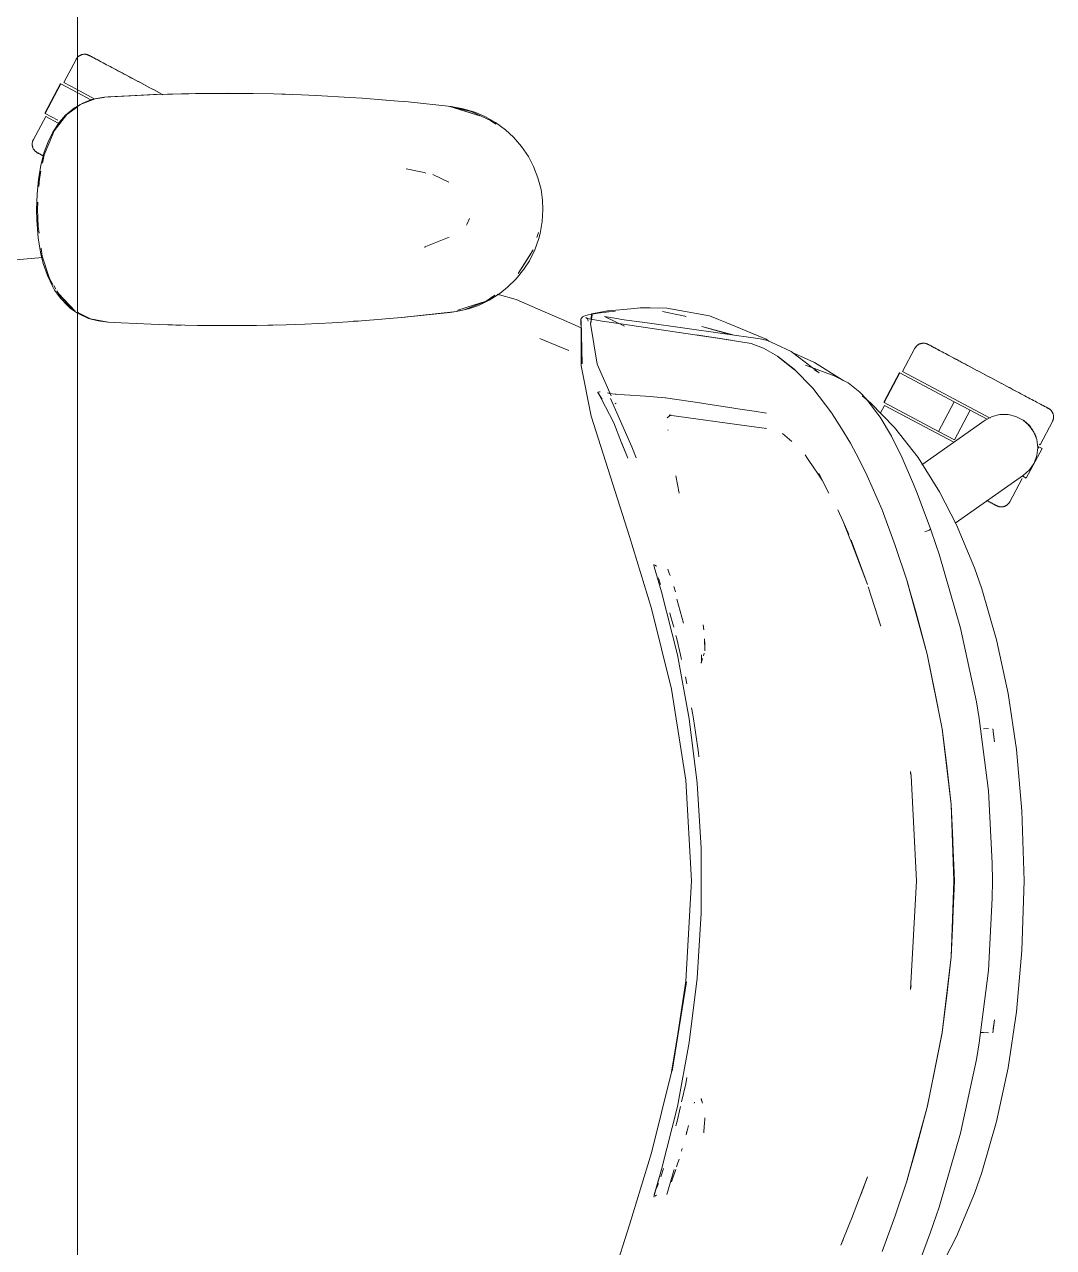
# Model space of a CAD drawing. Header units: millimetres. Extents: x 155927 to 317870, y -36033 to 97293.
# Drawn here: x 228217 to 228647, y 10291 to 10801 of the extents above; entities that cross this region are included whole.
import ezdxf

# ---------------------------------------------------------------- set-up
doc = ezdxf.new("R2010")
doc.units = ezdxf.units.MM
doc.header["$MEASUREMENT"] = 0
doc.layers.add('G-IMPT', color=8, linetype='CONTINUOUS', lineweight=9)
doc.layers.add('I-FURN', color=8, linetype='CONTINUOUS', lineweight=9)

msp = doc.modelspace()

# ---------------------------------------------------------------- linework, layer by layer
at = {"layer": 'G-IMPT'}
for p, q in [((228292.55, 10772.31), (228271.15, 10771.81)), ((228292.55, 10772.31), (228272.36, 10771.85)), ((228282.72, 10772.15), (228301.94, 10772.36)), ((228292.55, 10772.31), (228282.72, 10772.15)), ((228312.73, 10772.27), (228282.72, 10772.15)), ((228290.51, 10772.29), (228288.6, 10772.22)), ((228292.55, 10772.28), (228290.51, 10772.29)), ((228312.73, 10772.27), (228292.55, 10772.31)), ((228312.73, 10772.27), (228301.94, 10772.36)), ((228312.73, 10772.27), (228321.15, 10772.1)), ((228241.55, 10768.3), (228239.33, 10767.04)), ((228240.52, 10767.64), (228239.71, 10767.04)), ((228246.71, 10770.05), (228240.52, 10767.64)), ((228241.55, 10768.3), (228245.19, 10769.7)), ((228246.54, 10770.07), (228245.19, 10769.7)), ((228246.54, 10770.07), (228248.93, 10770.51)), ((228246.71, 10770.05), (228250.56, 10770.63)), ((228250.58, 10770.76), (228248.93, 10770.51)), ((228272.36, 10771.85), (228250.58, 10770.76)), ((228271.15, 10771.81), (228250.58, 10770.76)), ((228250.58, 10770.76), (228252.18, 10770.88)), ((228272.36, 10771.85), (228252.18, 10770.88)), ((228282.72, 10772.15), (228271.15, 10771.81)), ((228271.15, 10771.81), (228272.36, 10771.85)), ((228332.91, 10771.72), (228321.15, 10772.1)), ((228326.09, 10771.97), (228324.59, 10771.98)), ((228328.02, 10771.86), (228326.09, 10771.97)), ((228332.91, 10771.72), (228338.93, 10771.46)), ((228353.07, 10770.65), (228338.93, 10771.46)), ((228358.16, 10770.33), (228353.07, 10770.65)), ((228358.16, 10770.33), (228373.22, 10769.08)), ((228366.35, 10769.67), (228368.02, 10769.51)), ((228373.22, 10769.08), (228377.35, 10768.73)), ((228377.35, 10768.73), (228395.27, 10766.83)), ((228234.89, 10763.47), (228229.68, 10756.68)), ((228231.71, 10760.23), (228234.38, 10763.27)), ((228238.12, 10766.35), (228234.38, 10763.27)), ((228239.31, 10766.74), (228234.89, 10763.47)), ((228239.31, 10767.03), (228238.12, 10766.35)), ((228394.76, 10766.83), (228407.22, 10763)), ((228394.76, 10766.83), (228398.08, 10765.91)), ((228395.27, 10766.83), (228400.32, 10765.93)), ((228403.73, 10764.78), (228395.33, 10766.7)), ((228407.22, 10763), (228398.08, 10765.91)), ((228405.18, 10764.47), (228400.32, 10765.93)), ((228403.73, 10764.78), (228411.8, 10761.05)), ((228409.42, 10762.66), (228405.18, 10764.47)), ((228409.42, 10762.66), (228413.86, 10760.14)), ((228229.05, 10756.18), (228231.71, 10760.23)), ((228413.9, 10759.45), (228411.8, 10761.05)), ((228417.95, 10757.15), (228413.86, 10760.14)), ((228417.95, 10757.15), (228421.38, 10753.98)), ((228225.48, 10747.78), (228227.07, 10752.11)), ((228225.51, 10746.66), (228227.84, 10752.29)), ((228229.05, 10756.18), (228227.07, 10752.11)), ((228229.68, 10756.68), (228227.84, 10752.29)), ((228424.7, 10750.15), (228421.38, 10753.98)), ((228225.48, 10747.78), (228224.06, 10742.3)), ((228427.54, 10745.98), (228424.7, 10750.15)), ((228223.06, 10736.36), (228224.06, 10742.3)), ((228225.51, 10746.66), (228224.8, 10743.2)), ((228427.54, 10745.98), (228429.72, 10741.81)), ((228429.72, 10741.81), (228431.56, 10737.1)), ((228223.47, 10736.7), (228223.27, 10733.5)), ((228224.13, 10739.93), (228223.47, 10736.7)), ((228376.56, 10740.86), (228383.99, 10739.29)), ((228384.76, 10739.08), (228383.99, 10739.29)), ((228394.39, 10735.25), (228387.61, 10738.52)), ((228432.82, 10732.24), (228431.56, 10737.1)), ((228223.06, 10736.36), (228222.49, 10730.21)), ((228432.82, 10732.24), (228433.47, 10727.72)), ((228222.31, 10723.88), (228222.49, 10730.21)), ((228222.87, 10726.98), (228222.68, 10723.88)), ((228433.64, 10723.88), (228433.47, 10727.72)), ((228222.4, 10719.37), (228222.31, 10723.88)), ((228222.91, 10716.71), (228222.68, 10723.88)), ((228433.64, 10723.88), (228433.34, 10718.84)), ((228222.4, 10719.37), (228222.97, 10712.05)), ((228222.91, 10716.71), (228223.31, 10713.93)), ((228402.01, 10717.83), (228401.71, 10717.38)), ((228403.02, 10720.05), (228402.01, 10717.83)), ((228433.34, 10718.84), (228432.46, 10713.89)), ((228224.09, 10705.29), (228222.97, 10712.05)), ((228384.06, 10708.16), (228394.48, 10712.3)), ((228430.19, 10706.98), (228431.9, 10711.76)), ((228431.1, 10712.2), (228431.72, 10714.22)), ((228432.46, 10713.89), (228431.9, 10711.76)), ((228224.18, 10707.74), (228224.64, 10704.45)), ((228384.06, 10708.16), (228384.76, 10708.3)), ((228429.54, 10707.08), (228423.22, 10697.13)), ((228429.54, 10707.08), (228427.38, 10703.4)), ((228430.19, 10706.98), (228427.95, 10702.48)), ((228224.77, 10703.83), (228208.9, 10702.39)), ((228225.07, 10701.37), (228224.09, 10705.29)), ((228224.64, 10704.45), (228227.67, 10695.06)), ((228225.07, 10701.37), (228226.81, 10696.28)), ((228427.38, 10703.4), (228423.22, 10697.13)), ((228427.95, 10702.48), (228425.68, 10698.93)), ((228226.81, 10696.28), (228229.01, 10691.64)), ((228422.49, 10694.95), (228425.68, 10698.93)), ((228227.67, 10695.06), (228229.14, 10692.61)), ((228229.01, 10691.64), (228229.82, 10690.27)), ((228229.42, 10692.14), (228230.28, 10690.7)), ((228418.89, 10691.4), (228415.58, 10688.78)), ((228422.49, 10694.95), (228418.89, 10691.4)), ((228232.26, 10686.81), (228229.82, 10690.27)), ((228230.75, 10689.91), (228232.63, 10686.76)), ((228231.44, 10688.84), (228238.34, 10681.45)), ((228231.44, 10688.84), (228232.72, 10687.37)), ((228235.13, 10683.77), (228232.26, 10686.81)), ((228232.85, 10687.22), (228235.93, 10683.69)), ((228409.93, 10685.66), (228398.08, 10681.84)), ((228411.25, 10686.05), (228406.67, 10683.86)), ((228409.93, 10685.66), (228407.22, 10684.76)), ((228409.93, 10685.66), (228413.51, 10688.08)), ((228411.25, 10686.05), (228415.58, 10688.78)), ((228422.41, 10686.34), (228414.59, 10688.59)), ((228422.41, 10686.34), (228433.54, 10681.48)), ((228234.4, 10685.12), (228238.34, 10681.45)), ((228235.13, 10683.77), (228236.45, 10682.63)), ((228238.34, 10681.45), (228235.93, 10683.69)), ((228239.31, 10680.68), (228236.45, 10682.63)), ((228240.58, 10680.35), (228239.31, 10680.98)), ((228239.67, 10680.43), (228244, 10678.44)), ((228397.58, 10681.26), (228374.62, 10678.8)), ((228374.62, 10678.8), (228394.76, 10680.92)), ((228397.58, 10681.26), (228376.14, 10678.91)), ((228397.58, 10681.26), (228394.76, 10680.92)), ((228397.58, 10681.26), (228402.54, 10682.41)), ((228397.66, 10681.47), (228400.71, 10682.05)), ((228407.22, 10684.76), (228398.08, 10681.84)), ((228400.71, 10682.05), (228408.89, 10685.25)), ((228406.67, 10683.86), (228402.54, 10682.41)), ((228433.54, 10681.48), (228441.37, 10678.06)), ((228455.85, 10680.52), (228452.57, 10679.98)), ((228456.26, 10680.78), (228453.94, 10680.34)), ((228455.85, 10680.52), (228456.47, 10680.6)), ((228456.26, 10680.78), (228460.51, 10681.59)), ((228461.15, 10681.11), (228456.47, 10680.6)), ((228460.98, 10681.63), (228460.51, 10681.59)), ((228470.31, 10682.44), (228460.98, 10681.63)), ((228461.15, 10681.11), (228463.74, 10681.33)), ((228470.31, 10682.44), (228474.27, 10682.78)), ((228474.27, 10682.78), (228478.43, 10682.78)), ((228485.4, 10682.75), (228478.43, 10682.78)), ((228483.54, 10681.34), (228492.84, 10679.3)), ((228485.4, 10682.75), (228503.1, 10679.51)), ((228240.58, 10680.35), (228244.84, 10678.25)), ((228247.95, 10677.38), (228244, 10678.44)), ((228244.84, 10678.25), (228252.18, 10676.88)), ((228251.96, 10676.88), (228247.95, 10677.38)), ((228257.62, 10676.59), (228251.96, 10676.88)), ((228257.62, 10676.59), (228270.18, 10675.98)), ((228273.73, 10675.85), (228270.18, 10675.98)), ((228289.4, 10675.48), (228273.73, 10675.85)), ((228277.13, 10675.8), (228280.45, 10675.65)), ((228282.67, 10675.65), (228280.45, 10675.65)), ((228289.4, 10675.48), (228293.91, 10675.42)), ((228293.91, 10675.42), (228308.62, 10675.43)), ((228314.09, 10675.5), (228308.62, 10675.43)), ((228314.09, 10675.5), (228326.4, 10675.8)), ((228320.87, 10675.64), (228318.79, 10675.64)), ((228322.53, 10675.72), (228320.87, 10675.64)), ((228334.28, 10676.09), (228326.4, 10675.8)), ((228334.28, 10676.09), (228345.59, 10676.63)), ((228354.46, 10677.19), (228345.59, 10676.63)), ((228354.46, 10677.19), (228364.75, 10677.92)), ((228356.5, 10677.33), (228354.6, 10677.24)), ((228356.5, 10677.33), (228357.92, 10677.46)), ((228376.14, 10678.91), (228364.75, 10677.92)), ((228441.37, 10678.06), (228449.54, 10674.49)), ((228449.4, 10678.05), (228449.8, 10678.62)), ((228449.4, 10678.05), (228449.59, 10677.18)), ((228450.02, 10659.48), (228449.43, 10677.93)), ((228449.43, 10677.93), (228449.53, 10677.47)), ((228450.02, 10659.48), (228449.53, 10677.47)), ((228449.58, 10658.6), (228449.53, 10677.47)), ((228449.53, 10677.47), (228449.57, 10677.29)), ((228449.59, 10677.18), (228449.57, 10677.29)), ((228450.17, 10679.11), (228449.8, 10678.62)), ((228450.17, 10679.11), (228450.71, 10679.43)), ((228452.57, 10679.98), (228450.71, 10679.43)), ((228452.06, 10678.39), (228451.56, 10678.79)), ((228452.66, 10678.23), (228451.56, 10678.79)), ((228452.66, 10678.23), (228452.04, 10678.4)), ((228452.04, 10678.4), (228458.31, 10677.29)), ((228452.39, 10677.85), (228452.06, 10678.39)), ((228452.39, 10677.85), (228452.46, 10677.35)), ((228454.18, 10679.92), (228453.49, 10676.34)), ((228456.21, 10659.3), (228453.49, 10676.34)), ((228453.55, 10676.38), (228453.94, 10680.34)), ((228454.18, 10679.92), (228453.55, 10676.38)), ((228466.16, 10676.18), (228458.31, 10677.29)), ((228467.71, 10675.19), (228459.28, 10679.2)), ((228459.28, 10679.2), (228460.14, 10679.05)), ((228460.14, 10679.05), (228465.16, 10678.22)), ((228465.16, 10678.22), (228466.46, 10678.01)), ((228497.03, 10671.62), (228466.16, 10676.18)), ((228477.12, 10676.57), (228466.46, 10678.01)), ((228477.12, 10676.57), (228524.34, 10669.89)), ((228492.84, 10679.3), (228493.42, 10679.14)), ((228503.1, 10679.51), (228506.96, 10677.92)), ((228510.32, 10676.53), (228506.96, 10677.92)), ((228526.77, 10669.73), (228510.32, 10676.53)), ((228497.03, 10671.62), (228512.22, 10669.3)), ((228497.64, 10671.53), (228512.8, 10669.23)), ((228497.64, 10671.53), (228512.22, 10669.3)), ((228499.92, 10675.02), (228511.81, 10671.66)), ((228499.92, 10675.02), (228512.87, 10671.51)), ((228432.31, 10670.06), (228432.58, 10669.95)), ((228444.43, 10665.03), (228432.58, 10669.95)), ((228520.47, 10667.93), (228512.8, 10669.23)), ((228525.26, 10666.18), (228520.47, 10667.93)), ((228524.34, 10669.89), (228527.33, 10669.25)), ((228525.26, 10666.18), (228525.68, 10665.96)), ((228531.52, 10662.67), (228525.68, 10665.96)), ((228527.94, 10668.96), (228526.77, 10669.73)), ((228530.7, 10667.68), (228527.33, 10669.25)), ((228537.27, 10664.61), (228530.7, 10667.68)), ((228538.49, 10657.26), (228531.52, 10662.67)), ((228531.74, 10662.35), (228538.69, 10656.95)), ((228531.74, 10662.35), (228535.12, 10659.76)), ((228548.92, 10655.7), (228537.27, 10664.61)), ((228547.03, 10659.99), (228538.41, 10663.97)), ((228558.48, 10652.87), (228547.03, 10659.99)), ((228453.77, 10637.64), (228449.58, 10658.6)), ((228456.21, 10659.3), (228462.17, 10646.17)), ((228538.69, 10656.95), (228535.12, 10659.76)), ((228538.49, 10657.26), (228546.22, 10649.35)), ((228543.27, 10658.93), (228555.17, 10654.42)), ((228548.92, 10655.7), (228546.97, 10656.81)), ((228557.4, 10653.35), (228555.17, 10654.42)), ((228559.84, 10652.17), (228557.4, 10653.35)), ((228558.48, 10652.87), (228559.25, 10652.36)), ((228559.84, 10652.17), (228560.97, 10651.56)), ((228560.97, 10651.56), (228565.84, 10647.7)), ((228456.57, 10647.49), (228456.53, 10647.32)), ((228456.6, 10647.62), (228456.57, 10647.49)), ((228456.57, 10647.49), (228458.41, 10644.78)), ((228456.57, 10647.49), (228457.92, 10645.03)), ((228457.28, 10647.77), (228456.6, 10647.62)), ((228457.45, 10647.78), (228457.28, 10647.77)), ((228463.2, 10634.92), (228457.92, 10645.03)), ((228460.55, 10647.45), (228461.32, 10647.18)), ((228461.38, 10647.16), (228461.32, 10647.18)), ((228463.84, 10646.87), (228461.38, 10647.16)), ((228470.75, 10624.82), (228461.82, 10644.98)), ((228463.84, 10646.87), (228464.22, 10646.83)), ((228467.62, 10646.58), (228464.22, 10646.83)), ((228467.62, 10646.58), (228476.47, 10645.94)), ((228484.71, 10645.32), (228476.47, 10645.94)), ((228484.79, 10645.31), (228484.71, 10645.32)), ((228484.79, 10645.31), (228500.01, 10643.11)), ((228546.22, 10649.35), (228554.24, 10638.92)), ((228568.73, 10644.67), (228565.84, 10647.7)), ((228566.83, 10646.17), (228570.4, 10643.25)), ((228568.73, 10644.67), (228573.45, 10638.54)), ((228464.2, 10642.81), (228463.77, 10643.08)), ((228500.01, 10643.11), (228501.56, 10642.86)), ((228501.56, 10642.86), (228513.33, 10640.99)), ((228514.99, 10640.73), (228513.33, 10640.99)), ((228521.83, 10639.67), (228514.99, 10640.73)), ((228521.83, 10639.67), (228526.9, 10638.92)), ((228570.4, 10643.25), (228580.36, 10632.96)), ((228469.76, 10587.4), (228453.77, 10637.64)), ((228463.2, 10634.92), (228466.45, 10626.46)), ((228485.45, 10636.94), (228487.01, 10638.18)), ((228486.31, 10638.05), (228486.57, 10638.1)), ((228513.64, 10634.31), (228486.31, 10638.05)), ((228486.8, 10638.14), (228486.57, 10638.1)), ((228554.24, 10638.92), (228554.41, 10638.66)), ((228558.29, 10632.56), (228554.41, 10638.66)), ((228573.45, 10638.54), (228574.31, 10637.25)), ((228579.04, 10629.25), (228574.31, 10637.25)), ((228485.8, 10631.99), (228485.85, 10631.64)), ((228513.64, 10634.31), (228526.99, 10632.53)), ((228526.99, 10632.53), (228526.52, 10632.68)), ((228537.49, 10627.03), (228533.58, 10630.37)), ((228558.29, 10632.56), (228562.06, 10626.34)), ((228590.17, 10620.36), (228580.36, 10632.96)), ((228468.47, 10621.56), (228466.45, 10626.66)), ((228466.45, 10626.66), (228467.85, 10623.12)), ((228466.45, 10626.46), (228468.47, 10621.56)), ((228472.49, 10620.23), (228470.75, 10624.82)), ((228565.63, 10619.54), (228562.06, 10626.34)), ((228583.35, 10620.64), (228579.04, 10629.25)), ((228583.57, 10620.2), (228579.04, 10629.25)), ((228579.04, 10629.25), (228579.35, 10628.65)), ((228583.57, 10620.2), (228579.35, 10628.65)), ((228468.47, 10621.56), (228469.03, 10620.14)), ((228543.77, 10620.4), (228543.01, 10621.5)), ((228547.26, 10615.27), (228543.77, 10620.4)), ((228565.63, 10619.54), (228569.02, 10612.82)), ((228583.35, 10620.64), (228583.57, 10620.2)), ((228583.57, 10620.2), (228588.34, 10609.24)), ((228590.17, 10620.36), (228599.14, 10606.06)), ((228547.65, 10614.69), (228547.26, 10615.27)), ((228550.21, 10610.93), (228547.65, 10614.69)), ((228490.48, 10605.51), (228489.07, 10612.77)), ((228550.21, 10610.93), (228548.71, 10613.71)), ((228552.95, 10605.5), (228548.71, 10613.71)), ((228575.19, 10598.59), (228569.02, 10612.82)), ((228588.34, 10609.24), (228589.82, 10605.56)), ((228589.82, 10605.56), (228595.4, 10590.6)), ((228599.14, 10606.06), (228606.23, 10592.29)), ((228556.77, 10598.56), (228558.96, 10593.71)), ((228558.96, 10593.71), (228561.27, 10588.27)), ((228558.96, 10593.71), (228561.69, 10586.63)), ((228575.19, 10598.59), (228580.65, 10583.71)), ((228594.13, 10589.82), (228593.07, 10589.39)), ((228593.07, 10589.39), (228593.67, 10589.62)), ((228594.13, 10589.82), (228593.67, 10589.62)), ((228594.13, 10589.82), (228594.96, 10590.2)), ((228594.13, 10589.82), (228594.77, 10590.1)), ((228594.77, 10590.1), (228594.96, 10590.2)), ((228595.36, 10590.47), (228594.96, 10590.2)), ((228594.96, 10590.2), (228595.35, 10590.42)), ((228595.36, 10590.47), (228595.35, 10590.42)), ((228595.4, 10590.6), (228595.36, 10590.47)), ((228595.36, 10590.47), (228595.36, 10590.6)), ((228595.36, 10590.6), (228597.76, 10583.67)), ((228613.75, 10574.31), (228606.23, 10592.29)), ((228469.76, 10587.4), (228478.94, 10557.42)), ((228562.35, 10584.9), (228561.69, 10586.63)), ((228569.06, 10567.46), (228562.24, 10585.86)), ((228569.06, 10567.46), (228562.35, 10584.9)), ((228585.66, 10568.8), (228580.65, 10583.71)), ((228598.96, 10580.06), (228597.76, 10583.67)), ((228607.9, 10549.23), (228598.96, 10580.06)), ((228479.99, 10575.83), (228479.9, 10575.6)), ((228479.9, 10575.6), (228479.96, 10575.37)), ((228479.96, 10575.37), (228480.03, 10575.08)), ((228480.03, 10575.08), (228480.1, 10574.8)), ((228483.17, 10564.38), (228480.1, 10574.8)), ((228481, 10575.06), (228480.38, 10575.44)), ((228481, 10575.06), (228480.78, 10575.21)), ((228486.3, 10572.13), (228485.69, 10573.79)), ((228616.82, 10565.58), (228613.75, 10574.31)), ((228482.01, 10569.58), (228481.77, 10570.23)), ((228482.01, 10569.58), (228482.76, 10567.48)), ((228486.3, 10572.13), (228486.67, 10571.12)), ((228589.39, 10555.54), (228585.62, 10568.71)), ((228594.05, 10538.3), (228585.62, 10568.71)), ((228594.05, 10538.3), (228585.66, 10568.8)), ((228489.72, 10538.06), (228483.17, 10564.38)), ((228489.01, 10564.37), (228488.29, 10566.58)), ((228574.59, 10549.98), (228569.34, 10566.47)), ((228616.82, 10565.58), (228623, 10544.33)), ((228489.46, 10561.28), (228492.26, 10551.27)), ((228487.26, 10523.74), (228478.94, 10557.42)), ((228486.75, 10554.95), (228486.55, 10555.64)), ((228487.87, 10550.95), (228486.75, 10554.95)), ((228574.59, 10549.98), (228573.52, 10553.42)), ((228589.39, 10555.54), (228594.05, 10538.3)), ((228487.87, 10550.95), (228488.19, 10549.81)), ((228488.19, 10549.81), (228488.23, 10549.63)), ((228500.75, 10548.56), (228500.53, 10550.65)), ((228607.9, 10549.23), (228614.57, 10518.45)), ((228489.49, 10544.79), (228489.15, 10546.09)), ((228489.49, 10544.79), (228491.04, 10538.04)), ((228501.15, 10539.71), (228501.06, 10544.76)), ((228501.06, 10544.76), (228501.14, 10542.49)), ((228623, 10544.33), (228627.81, 10521.97)), ((228489.72, 10538.06), (228494.65, 10511.39)), ((228491.5, 10536.07), (228491.04, 10538.04)), ((228499.82, 10535.7), (228499.86, 10538.01)), ((228499.87, 10537.86), (228499.86, 10538.01)), ((228500.61, 10537.71), (228500.9, 10538.76)), ((228501.15, 10539.71), (228501.14, 10542.49)), ((228594.05, 10538.3), (228600.22, 10507.17)), ((228594.05, 10538.3), (228597.12, 10523.28)), ((228594.05, 10538.3), (228600.22, 10507.25)), ((228499.61, 10534.65), (228500.29, 10536.6)), ((228499.82, 10535.7), (228499.61, 10534.65)), ((228493.7, 10526.02), (228493.16, 10528.84)), ((228487.26, 10523.74), (228493.25, 10485.83)), ((228600.22, 10507.17), (228597.12, 10523.28)), ((228615.75, 10511.52), (228614.57, 10518.45)), ((228627.81, 10521.97), (228631.3, 10498.55)), ((228495.62, 10515.92), (228496.18, 10513.01)), ((228496.42, 10511.39), (228496.18, 10513.01)), ((228494.65, 10511.39), (228497.95, 10484.47)), ((228497.28, 10505.76), (228496.42, 10511.39)), ((228604.04, 10475.66), (228600.22, 10507.25)), ((228604, 10475.62), (228600.22, 10507.17)), ((228600.22, 10507.17), (228602.16, 10491.69)), ((228619.57, 10481.36), (228615.75, 10511.52)), ((228617.55, 10507.21), (228619.64, 10507.29)), ((228619.64, 10507.29), (228619.53, 10507.28)), ((228621.4, 10507.26), (228622.05, 10501.84)), ((228497.28, 10505.76), (228498.57, 10497.24)), ((228498.57, 10497.24), (228498.75, 10495.58)), ((228631.3, 10498.55), (228633.57, 10472.98)), ((228604, 10475.62), (228602.16, 10491.69)), ((228587, 10489.12), (228587.04, 10488.87)), ((228587.28, 10487.57), (228587.02, 10489.35)), ((228587.28, 10487.57), (228587.04, 10488.87)), ((228589.6, 10443.84), (228587.28, 10487.57)), ((228589.55, 10443.84), (228587.28, 10487.57)), ((228493.25, 10485.83), (228495.61, 10443.84)), ((228499.6, 10457.4), (228497.95, 10484.47)), ((228621.18, 10451.15), (228619.57, 10481.36)), ((228604.68, 10460.72), (228604, 10475.62)), ((228604, 10475.62), (228605.15, 10443.84)), ((228604.04, 10475.66), (228605.37, 10443.84)), ((228633.57, 10472.98), (228634.41, 10443.84)), ((228499.6, 10457.4), (228499.6, 10430.28)), ((228604.68, 10460.72), (228605.15, 10443.84)), ((228621.18, 10451.15), (228621.28, 10443.84)), ((228493.25, 10401.85), (228495.61, 10443.84)), ((228589.55, 10443.84), (228587.05, 10398.5)), ((228604, 10412.06), (228605.15, 10443.84)), ((228605.37, 10443.84), (228604.04, 10412.02)), ((228604.68, 10426.96), (228605.15, 10443.84)), ((228621.18, 10436.53), (228621.28, 10443.84)), ((228634.41, 10443.84), (228633.57, 10414.7)), ((228621.18, 10436.53), (228619.57, 10406.32)), ((228499.6, 10430.28), (228497.95, 10403.21)), ((228604, 10412.06), (228604.68, 10426.96)), ((228604, 10412.06), (228600.22, 10380.51)), ((228604.04, 10412.02), (228600.22, 10380.43)), ((228602.16, 10395.99), (228604, 10412.06)), ((228633.57, 10414.7), (228631.3, 10389.13)), ((228619.57, 10406.32), (228615.75, 10376.16)), ((228487.26, 10363.94), (228493.52, 10401.68)), ((228493.25, 10401.85), (228487.52, 10364.32)), ((228493.52, 10401.68), (228487.52, 10364.32)), ((228494.65, 10376.29), (228497.95, 10403.21)), ((228587.28, 10400.11), (228587.04, 10398.81)), ((228587.05, 10398.5), (228587.28, 10400.11)), ((228587, 10398.56), (228587.04, 10398.81)), ((228602.16, 10395.99), (228600.22, 10380.51)), ((228621.4, 10380.42), (228622.05, 10385.84)), ((228621.48, 10382.07), (228622.05, 10385.84)), ((228631.3, 10389.13), (228627.81, 10365.71)), ((228600.22, 10380.51), (228594, 10349.27)), ((228594, 10349.27), (228600.22, 10380.43)), ((228600.22, 10380.51), (228597.12, 10364.4)), ((228616.3, 10380.51), (228617.55, 10380.47)), ((228619.64, 10380.39), (228617.55, 10380.47)), ((228619.64, 10380.39), (228619.53, 10380.4)), ((228489.72, 10349.62), (228494.65, 10376.29)), ((228615.75, 10376.16), (228614.57, 10369.23)), ((228614.57, 10369.23), (228607.9, 10338.45)), ((228594.05, 10349.38), (228597.12, 10364.4)), ((228623, 10343.35), (228627.81, 10365.71)), ((228478.94, 10330.26), (228487.26, 10363.94)), ((228493.2, 10359.03), (228491.49, 10351.61)), ((228493.67, 10361.67), (228493.2, 10359.03)), ((228489.72, 10349.62), (228483.17, 10323.3)), ((228491.04, 10349.64), (228489.49, 10342.89)), ((228496.94, 10351.43), (228496.8, 10351.02)), ((228499.61, 10353.03), (228500.29, 10351.08)), ((228499.61, 10353.03), (228499.82, 10351.98)), ((228594.05, 10349.38), (228585.62, 10318.97)), ((228594.05, 10349.38), (228585.66, 10318.88)), ((228589.39, 10332.14), (228594.05, 10349.38)), ((228501.04, 10342.86), (228501.14, 10344.24)), ((228501.14, 10344.94), (228501.14, 10344.24)), ((228489.49, 10342.89), (228489.15, 10341.6)), ((228493.34, 10337.81), (228494.34, 10341.67)), ((228493.34, 10337.81), (228493.73, 10339.33)), ((228500.76, 10339.16), (228500.73, 10338.68)), ((228501.04, 10342.86), (228500.76, 10339.16)), ((228616.82, 10322.1), (228623, 10343.35)), ((228598.96, 10307.62), (228607.9, 10338.45)), ((228478.94, 10330.26), (228469.76, 10300.28)), ((228491.43, 10331.01), (228491.77, 10332.13)), ((228589.39, 10332.14), (228585.62, 10318.97)), ((228483.17, 10323.3), (228479.9, 10312.08)), ((228483.17, 10323.3), (228480.06, 10312.48)), ((228483.17, 10323.3), (228480.11, 10312.77)), ((228483.8, 10323.31), (228483.07, 10321.08)), ((228483.8, 10323.31), (228483.95, 10323.76)), ((228488.37, 10323.31), (228485.33, 10312.88)), ((228488.26, 10321.01), (228489.03, 10323.31)), ((228489.41, 10324.44), (228489.66, 10325.23)), ((228489.66, 10325.23), (228490.44, 10327.72)), ((228482.78, 10320.28), (228483.07, 10321.08)), ((228487.24, 10318.13), (228488, 10320.29)), ((228488.26, 10321.01), (228488, 10320.29)), ((228569.06, 10320.22), (228562.35, 10302.78)), ((228569.06, 10320.22), (228566.34, 10312.79)), ((228580.65, 10303.97), (228585.66, 10318.88)), ((228613.75, 10313.37), (228616.82, 10322.1)), ((228481.45, 10316.56), (228481.05, 10315.49)), ((228481.79, 10317.53), (228481.45, 10316.56)), ((228613.75, 10313.37), (228606.23, 10295.39)), ((228479.9, 10312.08), (228480.04, 10311.84)), ((228480.11, 10312.77), (228480.06, 10312.48)), ((228481, 10312.62), (228480.38, 10312.24)), ((228481, 10312.62), (228480.78, 10312.47)), ((228562.35, 10302.78), (228561.69, 10301.05)), ((228580.65, 10303.97), (228575.19, 10289.09)), ((228595.42, 10297.19), (228597.76, 10304.01)), ((228598.96, 10307.62), (228597.76, 10304.01)), ((228469.76, 10300.28), (228453.77, 10250.04)), ((228561.69, 10301.05), (228557.96, 10291.72)), ((228557.96, 10291.72), (228558.96, 10293.97)), ((228595.42, 10297.19), (228589.82, 10282.12)), ((228606.23, 10295.39), (228599.14, 10281.62))]:
    msp.add_line(p, q, dxfattribs=at)
at = {"layer": 'I-FURN'}
for p, q in [((228239.31, 9386.07), (228239.31, 10986.07)), ((228239.31, 10986.07), (228239.31, 9386.07)), ((228239.41, 10787.42), (228239.52, 10787.53)), ((228239.52, 10787.53), (228239.64, 10787.64)), ((228239.64, 10787.64), (228239.77, 10787.74)), ((228239.77, 10787.74), (228239.89, 10787.84)), ((228239.89, 10787.84), (228240.02, 10787.94)), ((228240.02, 10787.94), (228240.16, 10788.02)), ((228240.16, 10788.02), (228240.3, 10788.11)), ((228240.3, 10788.11), (228240.44, 10788.19)), ((228240.44, 10788.19), (228240.58, 10788.26)), ((228240.58, 10788.26), (228240.73, 10788.32)), ((228240.73, 10788.32), (228240.88, 10788.38)), ((228240.88, 10788.38), (228241.03, 10788.44)), ((228241.03, 10788.44), (228241.18, 10788.49)), ((228241.18, 10788.49), (228241.34, 10788.53)), ((228241.34, 10788.53), (228241.5, 10788.56)), ((228241.5, 10788.56), (228241.66, 10788.59)), ((228241.66, 10788.59), (228241.82, 10788.61)), ((228241.82, 10788.61), (228241.98, 10788.63)), ((228241.98, 10788.63), (228242.14, 10788.64)), ((228242.14, 10788.64), (228242.3, 10788.64)), ((228242.3, 10788.64), (228242.46, 10788.64)), ((228242.46, 10788.64), (228242.62, 10788.63)), ((228242.62, 10788.63), (228242.78, 10788.62)), ((228242.78, 10788.62), (228242.94, 10788.59)), ((228242.94, 10788.59), (228243.1, 10788.57)), ((228243.1, 10788.57), (228243.26, 10788.53)), ((228243.26, 10788.53), (228243.41, 10788.49)), ((228243.41, 10788.49), (228243.57, 10788.44)), ((228243.57, 10788.44), (228243.72, 10788.39)), ((228243.72, 10788.39), (228243.87, 10788.33)), ((228243.87, 10788.33), (228244.01, 10788.26)), ((228244.01, 10788.26), (228244.16, 10788.19)), ((228244.16, 10788.19), (228244.2, 10788.17)), ((228244.2, 10788.17), (228244.22, 10788.16)), ((228244.25, 10788.15), (228244.2, 10788.17)), ((228244.2, 10788.17), (228244.2, 10788.17)), ((228244.22, 10788.16), (228244.28, 10788.13)), ((228244.33, 10788.1), (228244.25, 10788.15)), ((228244.28, 10788.13), (228244.38, 10788.08)), ((228244.45, 10788.04), (228244.33, 10788.1)), ((228244.38, 10788.08), (228244.52, 10788)), ((228244.61, 10787.95), (228244.45, 10788.04)), ((228244.52, 10788), (228244.7, 10787.91)), ((228244.81, 10787.85), (228244.61, 10787.95)), ((228244.7, 10787.91), (228244.92, 10787.79)), ((228245.05, 10787.72), (228244.81, 10787.85)), ((228244.92, 10787.79), (228245.18, 10787.65)), ((228245.33, 10787.57), (228245.05, 10787.72)), ((228245.18, 10787.65), (228245.47, 10787.49)), ((228245.65, 10787.4), (228245.33, 10787.57)), ((228238.75, 10786.51), (228233.6, 10776.82)), ((228238.75, 10786.51), (228238.83, 10786.65)), ((228238.83, 10786.65), (228238.91, 10786.78)), ((228238.91, 10786.78), (228239, 10786.92)), ((228239, 10786.92), (228239.09, 10787.05)), ((228239.09, 10787.05), (228239.19, 10787.18)), ((228239.19, 10787.18), (228239.3, 10787.3)), ((228239.3, 10787.3), (228239.41, 10787.42)), ((228245.47, 10787.49), (228245.81, 10787.32)), ((228246.01, 10787.21), (228245.65, 10787.4)), ((228245.81, 10787.32), (228246.18, 10787.12)), ((228246.4, 10787), (228246.01, 10787.21)), ((228246.18, 10787.12), (228246.59, 10786.9)), ((228246.83, 10786.77), (228246.4, 10787)), ((228246.59, 10786.9), (228247.04, 10786.66)), ((228247.29, 10786.53), (228246.83, 10786.77)), ((228247.04, 10786.66), (228247.52, 10786.41)), ((228247.8, 10786.26), (228247.29, 10786.53)), ((228247.52, 10786.41), (228248.04, 10786.13)), ((228248.33, 10785.98), (228247.8, 10786.26)), ((228248.04, 10786.13), (228248.59, 10785.84)), ((228248.9, 10785.67), (228248.33, 10785.98)), ((228248.59, 10785.84), (228249.17, 10785.53)), ((228249.5, 10785.35), (228248.9, 10785.67)), ((228250.14, 10785.02), (228249.5, 10785.35)), ((228250.8, 10784.66), (228250.14, 10785.02)), ((228251.49, 10784.29), (228250.8, 10784.66)), ((228252.22, 10783.91), (228251.49, 10784.29)), ((228252.97, 10783.51), (228252.22, 10783.91)), ((228253.74, 10783.1), (228252.97, 10783.51)), ((228254.54, 10782.67), (228253.74, 10783.1)), ((228255.37, 10782.23), (228254.54, 10782.67)), ((228254.92, 10782.47), (228255.75, 10782.03)), ((228256.21, 10781.78), (228255.37, 10782.23)), ((228255.75, 10782.03), (228256.61, 10781.57)), ((228257.08, 10781.32), (228256.21, 10781.78)), ((228256.61, 10781.57), (228257.49, 10781.11)), ((228257.97, 10780.85), (228257.08, 10781.32)), ((228257.49, 10781.11), (228258.38, 10780.63)), ((228258.87, 10780.37), (228257.97, 10780.85)), ((228258.38, 10780.63), (228259.3, 10780.14)), ((228259.8, 10779.88), (228258.87, 10780.37)), ((228259.3, 10780.14), (228260.23, 10779.65)), ((228260.73, 10779.38), (228259.8, 10779.88)), ((228260.23, 10779.65), (228261.17, 10779.15)), ((228261.69, 10778.87), (228260.73, 10779.38)), ((228261.17, 10779.15), (228262.13, 10778.64)), ((228262.65, 10778.36), (228261.69, 10778.87)), ((228262.13, 10778.64), (228263.1, 10778.12)), ((228263.62, 10777.84), (228262.65, 10778.36)), ((228263.1, 10778.12), (228264.08, 10777.6)), ((228264.61, 10777.32), (228263.62, 10777.84)), ((228264.08, 10777.6), (228265.06, 10777.08)), ((228265.6, 10776.79), (228264.61, 10777.32)), ((228232.3, 10776.38), (228225.73, 10764.01)), ((228225.9, 10763.92), (228232.47, 10776.29)), ((228232.47, 10776.29), (228239.17, 10772.73)), ((228238.88, 10774.01), (228233.6, 10776.82)), ((228246.26, 10770.09), (228238.88, 10774.01)), ((228239.17, 10772.73), (228244.98, 10769.64)), ((228265.06, 10777.08), (228266.06, 10776.55)), ((228266.6, 10776.26), (228265.6, 10776.79)), ((228266.06, 10776.55), (228267.06, 10776.02)), ((228267.6, 10775.73), (228266.6, 10776.26)), ((228267.06, 10776.02), (228268.06, 10775.49)), ((228268.6, 10775.2), (228267.6, 10775.73)), ((228268.06, 10775.49), (228269.06, 10774.95)), ((228269.61, 10774.66), (228268.6, 10775.2)), ((228269.06, 10774.95), (228270.07, 10774.42)), ((228270.61, 10774.13), (228269.61, 10774.66)), ((228270.07, 10774.42), (228271.07, 10773.88)), ((228271.61, 10773.6), (228270.61, 10774.13)), ((228271.07, 10773.88), (228272.07, 10773.35)), ((228272.61, 10773.06), (228271.61, 10773.6)), ((228272.07, 10773.35), (228273.07, 10772.82)), ((228273.61, 10772.54), (228272.61, 10773.06)), ((228273.07, 10772.82), (228274.06, 10772.29)), ((228274.6, 10772.01), (228273.61, 10772.54)), ((228274.06, 10772.29), (228275.05, 10771.77)), ((228226.09, 10762.69), (228220.94, 10753.01)), ((228231.19, 10761.11), (228225.9, 10763.92)), ((228231.28, 10759.93), (228226.09, 10762.69)), ((228220.51, 10751.75), (228220.54, 10751.91)), ((228220.54, 10751.91), (228220.58, 10752.07)), ((228220.58, 10752.07), (228220.62, 10752.22)), ((228220.62, 10752.22), (228220.67, 10752.38)), ((228220.67, 10752.38), (228220.72, 10752.53)), ((228220.72, 10752.53), (228220.78, 10752.68)), ((228220.78, 10752.68), (228220.84, 10752.82)), ((228220.84, 10752.82), (228220.92, 10752.97)), ((228220.92, 10752.97), (228220.94, 10753.01)), ((228220.46, 10751.11), (228220.47, 10751.27)), ((228220.47, 10750.95), (228220.46, 10751.11)), ((228220.47, 10751.27), (228220.48, 10751.43)), ((228220.48, 10750.79), (228220.47, 10750.95)), ((228220.48, 10751.43), (228220.49, 10751.59)), ((228220.49, 10750.62), (228220.48, 10750.79)), ((228220.49, 10751.59), (228220.51, 10751.75)), ((228220.52, 10750.47), (228220.49, 10750.62)), ((228220.55, 10750.31), (228220.52, 10750.47)), ((228220.58, 10750.15), (228220.55, 10750.31)), ((228220.62, 10749.99), (228220.58, 10750.15)), ((228220.67, 10749.84), (228220.62, 10749.99)), ((228220.73, 10749.69), (228220.67, 10749.84)), ((228220.79, 10749.54), (228220.73, 10749.69)), ((228220.85, 10749.39), (228220.79, 10749.54)), ((228220.92, 10749.25), (228220.85, 10749.39)), ((228221, 10749.11), (228220.92, 10749.25)), ((228221.08, 10748.97), (228221, 10749.11)), ((228221.17, 10748.83), (228221.08, 10748.97)), ((228221.27, 10748.7), (228221.17, 10748.83)), ((228221.37, 10748.57), (228221.27, 10748.7)), ((228221.47, 10748.45), (228221.37, 10748.57)), ((228221.58, 10748.33), (228221.47, 10748.45)), ((228221.69, 10748.22), (228221.58, 10748.33)), ((228221.81, 10748.11), (228221.69, 10748.22)), ((228221.93, 10748), (228221.81, 10748.11)), ((228222.06, 10747.9), (228221.93, 10748)), ((228222.19, 10747.81), (228222.06, 10747.9)), ((228222.32, 10747.72), (228222.19, 10747.81)), ((228222.46, 10747.64), (228222.32, 10747.72)), ((228222.6, 10747.56), (228222.46, 10747.64)), ((228222.61, 10747.55), (228222.6, 10747.56)), ((228222.6, 10747.56), (228222.62, 10747.55)), ((228222.65, 10747.53), (228222.61, 10747.55)), ((228222.62, 10747.55), (228222.68, 10747.51)), ((228222.73, 10747.49), (228222.65, 10747.53)), ((228222.68, 10747.51), (228222.78, 10747.46)), ((228222.85, 10747.42), (228222.73, 10747.49)), ((228222.78, 10747.46), (228222.92, 10747.39)), ((228223.02, 10747.34), (228222.85, 10747.42)), ((228222.92, 10747.39), (228223.1, 10747.29)), ((228223.22, 10747.23), (228223.02, 10747.34)), ((228223.1, 10747.29), (228223.32, 10747.17)), ((228223.46, 10747.1), (228223.22, 10747.23)), ((228223.32, 10747.17), (228223.58, 10747.04)), ((228223.74, 10746.95), (228223.46, 10747.1)), ((228223.58, 10747.04), (228223.88, 10746.88)), ((228224.05, 10746.78), (228223.74, 10746.95)), ((228223.88, 10746.88), (228224.21, 10746.7)), ((228224.41, 10746.6), (228224.05, 10746.78)), ((228224.21, 10746.7), (228224.59, 10746.5)), ((228224.8, 10746.39), (228224.41, 10746.6)), ((228224.59, 10746.5), (228225, 10746.28)), ((228225.23, 10746.16), (228224.8, 10746.39)), ((228588.88, 10665.95), (228583.73, 10656.26)), ((228588.88, 10665.95), (228588.96, 10666.09)), ((228588.96, 10666.09), (228589.04, 10666.23)), ((228589.04, 10666.23), (228589.13, 10666.36)), ((228589.13, 10666.36), (228589.22, 10666.49)), ((228589.22, 10666.49), (228589.32, 10666.62)), ((228589.32, 10666.62), (228589.43, 10666.74)), ((228589.43, 10666.74), (228589.54, 10666.86)), ((228589.54, 10666.86), (228589.65, 10666.97)), ((228589.65, 10666.97), (228589.77, 10667.08)), ((228589.77, 10667.08), (228589.9, 10667.18)), ((228589.9, 10667.18), (228590.02, 10667.28)), ((228590.02, 10667.28), (228590.15, 10667.38)), ((228590.15, 10667.38), (228590.29, 10667.47)), ((228590.29, 10667.47), (228590.43, 10667.55)), ((228590.43, 10667.55), (228590.57, 10667.63)), ((228590.57, 10667.63), (228590.71, 10667.7)), ((228590.71, 10667.7), (228590.86, 10667.76)), ((228590.86, 10667.76), (228591.01, 10667.82)), ((228591.01, 10667.82), (228591.16, 10667.88)), ((228591.16, 10667.88), (228591.31, 10667.93)), ((228591.31, 10667.93), (228591.47, 10667.97)), ((228591.47, 10667.97), (228591.63, 10668)), ((228591.63, 10668), (228591.79, 10668.03)), ((228591.79, 10668.03), (228591.95, 10668.06)), ((228591.95, 10668.06), (228592.11, 10668.07)), ((228592.11, 10668.07), (228592.27, 10668.08)), ((228592.27, 10668.08), (228592.43, 10668.09)), ((228592.43, 10668.09), (228592.59, 10668.08)), ((228592.59, 10668.08), (228592.75, 10668.07)), ((228592.75, 10668.07), (228592.91, 10668.06)), ((228592.91, 10668.06), (228593.07, 10668.04)), ((228593.07, 10668.04), (228593.23, 10668.01)), ((228593.23, 10668.01), (228593.39, 10667.97)), ((228593.39, 10667.97), (228593.54, 10667.93)), ((228593.54, 10667.93), (228593.7, 10667.88)), ((228593.7, 10667.88), (228593.85, 10667.83)), ((228593.85, 10667.83), (228594, 10667.77)), ((228594, 10667.77), (228594.14, 10667.7)), ((228594.14, 10667.7), (228594.29, 10667.63)), ((228594.29, 10667.63), (228594.33, 10667.61)), ((228594.33, 10667.61), (228594.35, 10667.6)), ((228594.38, 10667.59), (228594.33, 10667.61)), ((228594.33, 10667.61), (228594.33, 10667.61)), ((228594.35, 10667.6), (228594.41, 10667.57)), ((228594.46, 10667.54), (228594.38, 10667.59)), ((228594.41, 10667.57), (228594.51, 10667.52)), ((228594.58, 10667.48), (228594.46, 10667.54)), ((228594.51, 10667.52), (228594.65, 10667.44)), ((228594.74, 10667.39), (228594.58, 10667.48)), ((228594.65, 10667.44), (228594.83, 10667.35)), ((228594.94, 10667.29), (228594.74, 10667.39)), ((228594.83, 10667.35), (228595.05, 10667.23)), ((228595.18, 10667.16), (228594.94, 10667.29)), ((228595.05, 10667.23), (228595.31, 10667.09)), ((228595.46, 10667.01), (228595.18, 10667.16)), ((228595.31, 10667.09), (228595.6, 10666.93)), ((228595.78, 10666.84), (228595.46, 10667.01)), ((228595.6, 10666.93), (228595.94, 10666.76)), ((228596.14, 10666.65), (228595.78, 10666.84)), ((228595.94, 10666.76), (228596.31, 10666.56)), ((228596.53, 10666.44), (228596.14, 10666.65)), ((228596.31, 10666.56), (228596.72, 10666.34)), ((228596.96, 10666.21), (228596.53, 10666.44)), ((228596.72, 10666.34), (228597.17, 10666.1)), ((228597.42, 10665.97), (228596.96, 10666.21)), ((228597.17, 10666.1), (228597.65, 10665.85)), ((228597.93, 10665.7), (228597.42, 10665.97)), ((228597.65, 10665.85), (228598.17, 10665.57)), ((228598.46, 10665.42), (228597.93, 10665.7)), ((228598.17, 10665.57), (228598.72, 10665.28)), ((228599.03, 10665.11), (228598.46, 10665.42)), ((228598.72, 10665.28), (228599.3, 10664.97)), ((228599.63, 10664.79), (228599.03, 10665.11)), ((228600.27, 10664.46), (228599.63, 10664.79)), ((228600.93, 10664.1), (228600.27, 10664.46)), ((228601.62, 10663.73), (228600.93, 10664.1)), ((228602.35, 10663.35), (228601.62, 10663.73)), ((228603.1, 10662.95), (228602.35, 10663.35)), ((228603.87, 10662.54), (228603.1, 10662.95)), ((228604.67, 10662.11), (228603.87, 10662.54)), ((228605.5, 10661.67), (228604.67, 10662.11)), ((228605.05, 10661.91), (228605.88, 10661.47)), ((228606.34, 10661.22), (228605.5, 10661.67)), ((228605.88, 10661.47), (228606.74, 10661.01)), ((228607.21, 10660.76), (228606.34, 10661.22)), ((228606.74, 10661.01), (228607.62, 10660.55)), ((228608.1, 10660.29), (228607.21, 10660.76)), ((228607.62, 10660.55), (228608.51, 10660.07)), ((228609, 10659.81), (228608.1, 10660.29)), ((228608.51, 10660.07), (228609.43, 10659.59)), ((228582.43, 10655.82), (228575.86, 10643.46)), ((228576.03, 10643.36), (228582.6, 10655.73)), ((228582.6, 10655.73), (228605.31, 10643.65)), ((228620.33, 10636.8), (228583.73, 10656.26)), ((228609.93, 10659.32), (228609, 10659.81)), ((228609.43, 10659.59), (228610.36, 10659.09)), ((228610.86, 10658.82), (228609.93, 10659.32)), ((228610.36, 10659.09), (228611.3, 10658.59)), ((228611.82, 10658.31), (228610.86, 10658.82)), ((228611.3, 10658.59), (228612.26, 10658.08)), ((228612.78, 10657.8), (228611.82, 10658.31)), ((228612.26, 10658.08), (228613.23, 10657.56)), ((228613.75, 10657.28), (228612.78, 10657.8)), ((228613.23, 10657.56), (228614.21, 10657.04)), ((228614.74, 10656.76), (228613.75, 10657.28)), ((228614.21, 10657.04), (228615.19, 10656.52)), ((228615.73, 10656.23), (228614.74, 10656.76)), ((228615.19, 10656.52), (228616.19, 10655.99)), ((228616.73, 10655.7), (228615.73, 10656.23)), ((228616.19, 10655.99), (228617.19, 10655.46)), ((228617.73, 10655.17), (228616.73, 10655.7)), ((228617.19, 10655.46), (228618.19, 10654.93)), ((228618.73, 10654.64), (228617.73, 10655.17)), ((228618.19, 10654.93), (228619.19, 10654.39)), ((228619.74, 10654.1), (228618.73, 10654.64)), ((228619.19, 10654.39), (228620.2, 10653.86)), ((228620.74, 10653.57), (228619.74, 10654.1)), ((228620.2, 10653.86), (228621.2, 10653.32)), ((228621.74, 10653.04), (228620.74, 10653.57)), ((228621.2, 10653.32), (228622.2, 10652.79)), ((228622.74, 10652.5), (228621.74, 10653.04)), ((228622.2, 10652.79), (228623.2, 10652.26)), ((228623.74, 10651.98), (228622.74, 10652.5)), ((228623.2, 10652.26), (228624.19, 10651.73)), ((228624.73, 10651.45), (228623.74, 10651.98)), ((228624.19, 10651.73), (228625.18, 10651.21)), ((228625.7, 10650.93), (228624.73, 10651.45)), ((228625.18, 10651.21), (228626.15, 10650.69)), ((228626.67, 10650.42), (228625.7, 10650.93)), ((228626.15, 10650.69), (228627.11, 10650.18)), ((228627.63, 10649.91), (228626.67, 10650.42)), ((228627.11, 10650.18), (228628.07, 10649.67)), ((228628.57, 10649.4), (228627.63, 10649.91)), ((228628.07, 10649.67), (228629, 10649.18)), ((228629.5, 10648.91), (228628.57, 10649.4)), ((228629, 10649.18), (228629.93, 10648.69)), ((228630.42, 10648.42), (228629.5, 10648.91)), ((228629.93, 10648.69), (228630.83, 10648.2)), ((228631.31, 10647.95), (228630.42, 10648.42)), ((228632.19, 10647.48), (228631.31, 10647.95)), ((228633.05, 10647.03), (228632.19, 10647.48)), ((228633.88, 10646.58), (228633.05, 10647.03)), ((228634.69, 10646.15), (228633.88, 10646.58)), ((228635.48, 10645.73), (228634.69, 10646.15)), ((228636.24, 10645.33), (228635.48, 10645.73)), ((228636.98, 10644.94), (228636.24, 10645.33)), ((228637.69, 10644.56), (228636.98, 10644.94)), ((228576.22, 10642.13), (228574.54, 10638.98)), ((228598.74, 10631.29), (228576.03, 10643.36)), ((228604.91, 10626.88), (228576.22, 10642.13)), ((228598.74, 10631.29), (228605.31, 10643.65)), ((228605.31, 10643.65), (228611.95, 10640.12)), ((228605.38, 10627.76), (228611.95, 10640.12)), ((228611.95, 10640.12), (228619.01, 10636.37)), ((228638.36, 10644.2), (228637.69, 10644.56)), ((228639.01, 10643.85), (228638.36, 10644.2)), ((228639.63, 10643.53), (228639.01, 10643.85)), ((228640.21, 10643.22), (228639.63, 10643.53)), ((228639.9, 10643.38), (228640.47, 10643.08)), ((228640.76, 10642.92), (228640.21, 10643.22)), ((228640.47, 10643.08), (228641.01, 10642.79)), ((228641.28, 10642.65), (228640.76, 10642.92)), ((228641.01, 10642.79), (228641.51, 10642.53)), ((228641.76, 10642.39), (228641.28, 10642.65)), ((228641.51, 10642.53), (228641.97, 10642.28)), ((228642.21, 10642.16), (228641.76, 10642.39)), ((228641.97, 10642.28), (228642.4, 10642.05)), ((228642.62, 10641.94), (228642.21, 10642.16)), ((228642.4, 10642.05), (228642.79, 10641.84)), ((228642.99, 10641.74), (228642.62, 10641.94)), ((228642.79, 10641.84), (228643.15, 10641.65)), ((228643.33, 10641.56), (228642.99, 10641.74)), ((228643.15, 10641.65), (228643.47, 10641.49)), ((228643.62, 10641.4), (228643.33, 10641.56)), ((228643.47, 10641.49), (228643.75, 10641.34)), ((228643.88, 10641.27), (228643.62, 10641.4)), ((228643.75, 10641.34), (228643.99, 10641.21)), ((228644.1, 10641.15), (228643.88, 10641.27)), ((228643.99, 10641.21), (228644.19, 10641.1)), ((228644.28, 10641.05), (228644.1, 10641.15)), ((228644.19, 10641.1), (228644.35, 10641.02)), ((228644.42, 10640.98), (228644.28, 10641.05)), ((228644.35, 10641.02), (228644.47, 10640.95)), ((228644.52, 10640.92), (228644.42, 10640.98)), ((228644.47, 10640.95), (228644.55, 10640.91)), ((228644.58, 10640.89), (228644.52, 10640.92)), ((228644.55, 10640.91), (228644.6, 10640.89)), ((228644.6, 10640.88), (228644.58, 10640.89)), ((228644.6, 10640.89), (228644.6, 10640.88)), ((228644.6, 10640.88), (228644.74, 10640.8)), ((228644.74, 10640.8), (228644.88, 10640.72)), ((228644.88, 10640.72), (228645.01, 10640.63)), ((228645.01, 10640.63), (228645.15, 10640.54)), ((228645.15, 10640.54), (228645.27, 10640.44)), ((228645.27, 10640.44), (228645.39, 10640.33)), ((228645.39, 10640.33), (228645.51, 10640.22)), ((228645.51, 10640.22), (228645.63, 10640.11)), ((228645.63, 10640.11), (228645.73, 10639.99)), ((228645.73, 10639.99), (228645.84, 10639.86)), ((228645.84, 10639.86), (228645.94, 10639.74)), ((228645.94, 10639.74), (228646.03, 10639.61)), ((228646.03, 10639.61), (228646.12, 10639.47)), ((228591.72, 10617.4), (228618.15, 10635.91)), ((228618.15, 10635.91), (228621.12, 10637.49)), ((228621.12, 10637.49), (228624.39, 10638.32)), ((228624.39, 10638.32), (228627.77, 10638.35)), ((228627.77, 10638.35), (228631.05, 10637.56)), ((228631.05, 10637.56), (228634.04, 10636.01)), ((228634.04, 10636.01), (228636.58, 10633.79)), ((228635.75, 10634.65), (228634.33, 10635.81)), ((228638.04, 10631.87), (228635.75, 10634.65)), ((228641.12, 10625.75), (228646.27, 10635.43)), ((228646.12, 10639.47), (228646.2, 10639.33)), ((228646.2, 10639.33), (228646.28, 10639.19)), ((228646.29, 10635.47), (228646.27, 10635.43)), ((228646.28, 10639.19), (228646.35, 10639.05)), ((228646.36, 10635.61), (228646.29, 10635.47)), ((228646.35, 10639.05), (228646.42, 10638.9)), ((228646.43, 10635.76), (228646.36, 10635.61)), ((228646.42, 10638.9), (228646.48, 10638.75)), ((228646.49, 10635.91), (228646.43, 10635.76)), ((228646.48, 10638.75), (228646.53, 10638.6)), ((228646.54, 10636.06), (228646.49, 10635.91)), ((228646.53, 10638.6), (228646.58, 10638.45)), ((228646.59, 10636.22), (228646.54, 10636.06)), ((228646.58, 10638.45), (228646.62, 10638.29)), ((228646.63, 10636.37), (228646.59, 10636.22)), ((228646.62, 10638.29), (228646.66, 10638.13)), ((228646.66, 10636.53), (228646.63, 10636.37)), ((228646.66, 10638.13), (228646.69, 10637.97)), ((228646.69, 10636.69), (228646.66, 10636.53)), ((228646.69, 10637.97), (228646.71, 10637.81)), ((228646.71, 10636.85), (228646.69, 10636.69)), ((228646.71, 10637.81), (228646.73, 10637.65)), ((228646.73, 10637.01), (228646.71, 10636.85)), ((228646.73, 10637.65), (228646.74, 10637.49)), ((228646.74, 10637.17), (228646.73, 10637.01)), ((228646.74, 10637.49), (228646.74, 10637.33)), ((228646.74, 10637.33), (228646.74, 10637.17)), ((228605.38, 10627.76), (228598.74, 10631.29)), ((228636.58, 10633.79), (228638.52, 10631.03)), ((228638.52, 10631.03), (228639.74, 10627.88)), ((228639.74, 10627.88), (228640.17, 10624.54)), ((228640.17, 10624.54), (228639.78, 10621.19)), ((228640.54, 10624.92), (228640.13, 10624.17)), ((228640.62, 10624.88), (228640.54, 10624.92)), ((228640.54, 10624.92), (228641.93, 10624.18)), ((228641.12, 10625.75), (228640.74, 10625.95)), ((228635.36, 10611.82), (228641.93, 10624.18)), ((228639.78, 10621.19), (228638.61, 10618.02)), ((228636.71, 10615.23), (228634.2, 10612.98)), ((228638.61, 10618.02), (228636.71, 10615.23)), ((228634.2, 10612.98), (228605.61, 10592.96)), ((228628.46, 10601.93), (228633.61, 10611.62)), ((228635.36, 10611.82), (228633.96, 10612.56)), ((228633.96, 10612.56), (228634.05, 10612.52)), ((228618.87, 10602.46), (228619.41, 10602.18)), ((228619.68, 10602.03), (228619.17, 10602.31)), ((228619.41, 10602.18), (228619.91, 10601.91)), ((228620.17, 10601.78), (228619.68, 10602.03)), ((228619.91, 10601.91), (228620.38, 10601.67)), ((228620.61, 10601.54), (228620.17, 10601.78)), ((228620.38, 10601.67), (228620.81, 10601.44)), ((228621.02, 10601.32), (228620.61, 10601.54)), ((228620.81, 10601.44), (228621.2, 10601.23)), ((228621.4, 10601.12), (228621.02, 10601.32)), ((228621.2, 10601.23), (228621.55, 10601.04)), ((228621.73, 10600.94), (228621.4, 10601.12)), ((228621.55, 10601.04), (228621.87, 10600.87)), ((228622.03, 10600.79), (228621.73, 10600.94)), ((228621.87, 10600.87), (228622.15, 10600.72)), ((228622.29, 10600.65), (228622.03, 10600.79)), ((228622.15, 10600.72), (228622.39, 10600.59)), ((228622.51, 10600.53), (228622.29, 10600.65)), ((228622.39, 10600.59), (228622.59, 10600.49)), ((228622.69, 10600.44), (228622.51, 10600.53)), ((228622.59, 10600.49), (228622.76, 10600.4)), ((228622.83, 10600.36), (228622.69, 10600.44)), ((228622.76, 10600.4), (228622.88, 10600.34)), ((228622.93, 10600.31), (228622.83, 10600.36)), ((228622.88, 10600.34), (228622.96, 10600.29)), ((228622.99, 10600.28), (228622.93, 10600.31)), ((228622.96, 10600.29), (228623, 10600.27)), ((228623.01, 10600.27), (228622.99, 10600.28)), ((228623, 10600.27), (228623.01, 10600.27)), ((228623.05, 10600.25), (228623.01, 10600.27)), ((228623.19, 10600.17), (228623.05, 10600.25)), ((228623.34, 10600.11), (228623.19, 10600.17)), ((228623.49, 10600.05), (228623.34, 10600.11)), ((228623.64, 10600), (228623.49, 10600.05)), ((228623.79, 10599.95), (228623.64, 10600)), ((228623.95, 10599.91), (228623.79, 10599.95)), ((228624.11, 10599.87), (228623.95, 10599.91)), ((228624.27, 10599.84), (228624.11, 10599.87)), ((228624.42, 10599.82), (228624.27, 10599.84)), ((228624.59, 10599.81), (228624.42, 10599.82)), ((228624.75, 10599.8), (228624.59, 10599.81)), ((228624.91, 10599.79), (228624.75, 10599.8)), ((228625.07, 10599.8), (228624.91, 10599.79)), ((228625.23, 10599.81), (228625.07, 10599.8)), ((228625.39, 10599.82), (228625.23, 10599.81)), ((228625.55, 10599.85), (228625.39, 10599.82)), ((228625.71, 10599.88), (228625.55, 10599.85)), ((228625.87, 10599.91), (228625.71, 10599.88)), ((228626.02, 10599.95), (228625.87, 10599.91)), ((228626.17, 10600), (228626.02, 10599.95)), ((228626.33, 10600.06), (228626.17, 10600)), ((228626.48, 10600.12), (228626.33, 10600.06)), ((228626.62, 10600.18), (228626.48, 10600.12)), ((228626.77, 10600.25), (228626.62, 10600.18)), ((228626.91, 10600.33), (228626.77, 10600.25)), ((228627.05, 10600.41), (228626.91, 10600.33)), ((228627.18, 10600.5), (228627.05, 10600.41)), ((228627.31, 10600.6), (228627.18, 10600.5)), ((228627.44, 10600.7), (228627.31, 10600.6)), ((228627.56, 10600.8), (228627.44, 10600.7)), ((228627.68, 10600.91), (228627.56, 10600.8)), ((228627.8, 10601.02), (228627.68, 10600.91)), ((228627.91, 10601.14), (228627.8, 10601.02)), ((228628.01, 10601.26), (228627.91, 10601.14)), ((228628.11, 10601.39), (228628.01, 10601.26)), ((228628.21, 10601.52), (228628.11, 10601.39)), ((228628.29, 10601.65), (228628.21, 10601.52)), ((228628.38, 10601.79), (228628.29, 10601.65)), ((228628.46, 10601.93), (228628.38, 10601.79))]:
    msp.add_line(p, q, dxfattribs=at)
for points in [[(228636.1, 10634.31), (228636.5, 10633.91), (228636.87, 10633.5), (228637.2, 10633.08)], [(228640.07, 10625.98), (228640.1, 10625.6), (228640.14, 10624.94), (228640.14, 10624.4), (228640.13, 10624.17)]]:
    msp.add_open_spline(points, degree=3, dxfattribs=at)
msp.add_open_spline([(228638.81, 10630.47), (228638.88, 10630.32), (228639.17, 10629.68), (228639.39, 10629.05), (228639.54, 10628.59)], degree=3, knots=[-0.5319761, -0.5319761, -0.5319761, -0.5319761, -0.5, -0.4, -0.4, -0.4, -0.4], dxfattribs=at)

doc.saveas('drawing.dxf')
